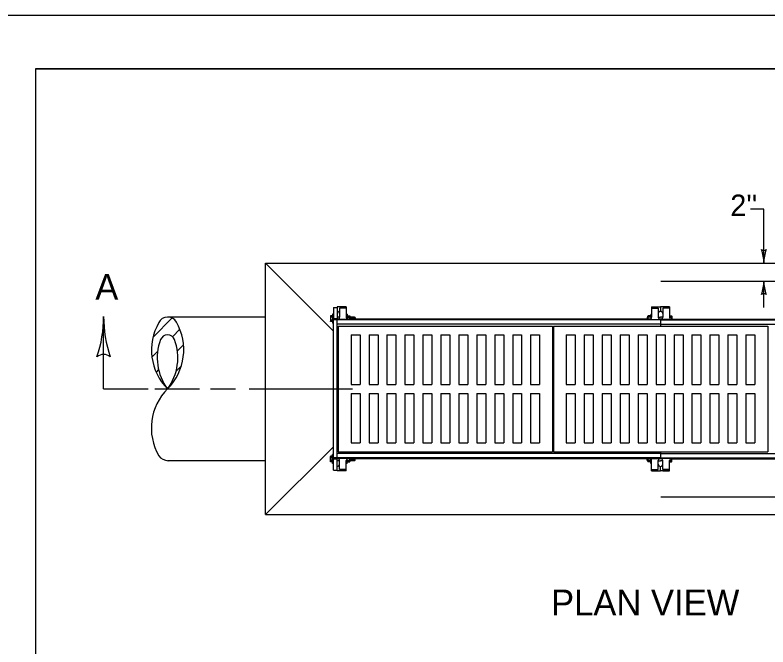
# Model space of a CAD drawing. Extents: x 997.6 to 1036.7, y 998.9 to 1022.7.
# Drawn here: x 1006.81 to 1013.8, y 1016.14 to 1022 of the extents above; entities that cross this region are included whole.
import ezdxf

# ---------------------------------------------------------------- set-up
doc = ezdxf.new("R2010")
doc.units = 0
for name, color, linetype in [('Level 1', 7, 'Continuous'), ('Level 10', 7, 'Continuous'), ('Level 11', 7, 'Continuous'), ('Level 14', 7, 'Continuous')]:
    doc.layers.add(name, color=color, linetype=linetype)

msp = doc.modelspace()

# ---------------------------------------------------------------- linework, layer by layer
at = {"layer": 'Level 1'}
for p, q in [((1013.7602, 1020.1987), (1013.6352, 1020.1987)), ((1013.7602, 1019.6987), (1013.7602, 1020.1987)), ((1009.1345, 1017.3653), (1009.1345, 1019.6987)), ((1009.1345, 1019.6987), (1016.4678, 1019.6987)), ((1009.7647, 1019.0684), (1009.1345, 1019.6987)), ((1012.8025, 1019.532), (1014.7178, 1019.532)), ((1013.7602, 1019.2857), (1013.7602, 1019.532)), ((1009.7647, 1019.2871), (1009.7647, 1019.1728)), ((1009.7647, 1019.2871), (1009.8012, 1019.2871)), ((1009.8845, 1019.2925), (1009.8012, 1019.2925)), ((1009.8012, 1019.2925), (1009.8012, 1019.1728)), ((1009.822, 1019.2808), (1009.822, 1019.1974)), ((1009.8845, 1019.2808), (1009.822, 1019.2808)), ((1009.8845, 1019.2925), (1009.8845, 1019.1974)), ((1012.7178, 1019.2925), (1012.8012, 1019.2925)), ((1012.7178, 1019.2925), (1012.7178, 1019.1974)), ((1012.7178, 1019.2808), (1012.7803, 1019.2808)), ((1012.7803, 1019.2808), (1012.7803, 1019.1974)), ((1012.8012, 1019.2925), (1012.8012, 1019.2508)), ((1012.8845, 1019.2925), (1012.8012, 1019.2925)), ((1012.822, 1019.2808), (1012.822, 1019.1974)), ((1012.8845, 1019.2808), (1012.822, 1019.2808)), ((1012.8223, 1019.2925), (1012.8845, 1019.2925)), ((1012.8845, 1019.2925), (1012.8845, 1019.1974)), ((1009.739, 1019.2102), (1009.737, 1019.2067)), ((1009.737, 1019.2067), (1009.737, 1019.1594)), ((1009.7578, 1019.2102), (1009.739, 1019.2102)), ((1009.7647, 1019.2248), (1009.7578, 1019.2248)), ((1009.7578, 1019.2248), (1009.7578, 1019.1414)), ((1009.8913, 1019.2248), (1009.8845, 1019.2248)), ((1009.8913, 1019.2248), (1009.8913, 1019.1819)), ((1009.8913, 1019.2102), (1009.9168, 1019.2102)), ((1009.9168, 1019.2102), (1009.9187, 1019.2068)), ((1009.9187, 1019.1803), (1009.9187, 1019.2068)), ((1012.6855, 1019.2102), (1012.6835, 1019.2068)), ((1012.6835, 1019.1803), (1012.6835, 1019.2068)), ((1012.7108, 1019.2102), (1012.6855, 1019.2102)), ((1012.7108, 1019.2248), (1012.7178, 1019.2248)), ((1012.7108, 1019.2248), (1012.7108, 1019.1819)), ((1012.8845, 1019.2102), (1012.9033, 1019.2102)), ((1012.9033, 1019.2102), (1012.9053, 1019.2067)), ((1012.9053, 1019.2067), (1012.9053, 1019.1803)), ((1007.6323, 1018.532), (1007.6323, 1019.2035)), ((1008.2678, 1019.1896), (1008.0912, 1019.0128)), ((1009.1345, 1019.1987), (1008.2257, 1019.1987)), ((1009.7388, 1019.156), (1009.737, 1019.1594)), ((1009.7578, 1019.156), (1009.7388, 1019.156)), ((1009.7578, 1019.1966), (1009.739, 1019.1966)), ((1009.7578, 1019.1695), (1009.739, 1019.1695)), ((1009.7647, 1019.1414), (1009.7578, 1019.1414)), ((1009.8012, 1019.1831), (1009.7647, 1019.1831)), ((1012.8012, 1019.1728), (1009.7647, 1019.1728)), ((1009.7647, 1017.8913), (1009.7647, 1019.1727)), ((1009.822, 1019.1987), (1009.8012, 1019.1987)), ((1009.813, 1019.1803), (1009.8012, 1019.1803)), ((1009.8012, 1019.1766), (1009.8012, 1019.1766)), ((1009.9053, 1019.1766), (1009.8012, 1019.1766)), ((1009.8012, 1017.8913), (1009.8012, 1019.1728)), ((1009.8913, 1019.1967), (1009.9167, 1019.1967)), ((1012.7088, 1019.1803), (1009.8935, 1019.1803)), ((1009.9622, 1019.1987), (1009.9187, 1019.1987)), ((1009.9193, 1019.1987), (1009.9193, 1019.1803)), ((1009.922, 1019.1948), (1009.922, 1019.1803)), ((1009.9247, 1019.1987), (1009.9247, 1019.1803)), ((1009.9272, 1019.1948), (1009.9272, 1019.1803)), ((1009.93, 1019.1987), (1009.93, 1019.1803)), ((1009.9325, 1019.1948), (1009.9325, 1019.1803)), ((1009.9352, 1019.1987), (1009.9352, 1019.1803)), ((1009.9378, 1019.1948), (1009.9378, 1019.1803)), ((1009.9405, 1019.1987), (1009.9405, 1019.1803)), ((1009.9432, 1019.1948), (1009.9432, 1019.1803)), ((1009.9458, 1019.1987), (1009.9458, 1019.1803)), ((1009.9485, 1019.1948), (1009.9485, 1019.1803)), ((1009.9512, 1019.1987), (1009.9512, 1019.1803)), ((1009.9537, 1019.1948), (1009.9537, 1019.1803)), ((1009.9565, 1019.1987), (1009.9565, 1019.1803)), ((1009.959, 1019.1948), (1009.959, 1019.1803)), ((1009.9608, 1019.1987), (1009.9608, 1019.1803)), ((1009.9662, 1019.1948), (1009.9622, 1019.1987)), ((1009.9662, 1019.1948), (1009.9662, 1019.1803)), ((1012.6763, 1019.1948), (1012.6803, 1019.1987)), ((1012.6763, 1019.1948), (1012.6763, 1019.1803)), ((1012.6803, 1019.1987), (1012.6835, 1019.1987)), ((1012.6803, 1019.1987), (1012.6803, 1019.1803)), ((1012.6828, 1019.1987), (1012.6828, 1019.1803)), ((1012.7108, 1019.1967), (1012.6855, 1019.1967)), ((1012.697, 1019.1766), (1012.8012, 1019.1766)), ((1012.7803, 1019.1987), (1012.8012, 1019.1987)), ((1012.813, 1019.1803), (1012.7893, 1019.1803)), ((1012.822, 1019.1987), (1012.8012, 1019.1987)), ((1012.8012, 1019.1803), (1012.8012, 1019.1153)), ((1012.8012, 1019.1766), (1012.8012, 1019.1766)), ((1012.8012, 1019.1766), (1012.8012, 1019.1766)), ((1012.9053, 1019.1766), (1012.8012, 1019.1766)), ((1012.8012, 1019.1728), (1015.8375, 1019.1728)), ((1012.8845, 1019.1966), (1012.9033, 1019.1966)), ((1012.8935, 1019.1803), (1015.7088, 1019.1803)), ((1008.34, 1019.0848), (1008.2708, 1019.0157)), ((1012.8012, 1019.1309), (1009.8012, 1019.1309)), ((1009.8092, 1019.1153), (1011.7987, 1019.1153)), ((1009.8092, 1019.1153), (1009.8092, 1017.9487)), ((1011.7987, 1019.1153), (1011.7987, 1017.9487)), ((1011.8065, 1019.1153), (1013.7962, 1019.1153)), ((1011.8065, 1019.1153), (1011.8065, 1017.9487)), ((1012.8012, 1019.1309), (1015.8012, 1019.1309)), ((1013.7962, 1019.1153), (1013.7962, 1017.9487)), ((1009.929, 1019.032), (1010.0123, 1019.032)), ((1009.929, 1019.032), (1009.929, 1018.5737)), ((1010.0123, 1019.032), (1010.0123, 1018.5737)), ((1010.0957, 1019.032), (1010.179, 1019.032)), ((1010.0957, 1019.032), (1010.0957, 1018.5737)), ((1010.179, 1019.032), (1010.179, 1018.5737)), ((1010.2623, 1019.032), (1010.3457, 1019.032)), ((1010.2623, 1019.032), (1010.2623, 1018.5737)), ((1010.3457, 1019.032), (1010.3457, 1018.5737)), ((1010.429, 1019.032), (1010.5123, 1019.032)), ((1010.429, 1019.032), (1010.429, 1018.5737)), ((1010.5123, 1019.032), (1010.5123, 1018.5737)), ((1010.5957, 1019.032), (1010.679, 1019.032)), ((1010.5957, 1019.032), (1010.5957, 1018.5737)), ((1010.679, 1019.032), (1010.679, 1018.5737)), ((1010.7623, 1019.032), (1010.8457, 1019.032)), ((1010.7623, 1019.032), (1010.7623, 1018.5737)), ((1010.8457, 1019.032), (1010.8457, 1018.5737)), ((1010.929, 1019.032), (1011.0123, 1019.032)), ((1010.929, 1019.032), (1010.929, 1018.5737)), ((1011.0123, 1019.032), (1011.0123, 1018.5737)), ((1011.0957, 1019.032), (1011.179, 1019.032)), ((1011.0957, 1019.032), (1011.0957, 1018.5737)), ((1011.179, 1019.032), (1011.179, 1018.5737)), ((1011.2623, 1019.032), (1011.3457, 1019.032)), ((1011.2623, 1019.032), (1011.2623, 1018.5737)), ((1011.3457, 1019.032), (1011.3457, 1018.5737)), ((1011.429, 1019.032), (1011.5123, 1019.032)), ((1011.429, 1019.032), (1011.429, 1018.5737)), ((1011.5123, 1019.032), (1011.5123, 1018.5737)), ((1011.5957, 1019.032), (1011.5957, 1018.5737)), ((1011.5957, 1019.032), (1011.679, 1019.032)), ((1011.679, 1019.032), (1011.679, 1018.5737)), ((1011.9263, 1019.032), (1012.0097, 1019.032)), ((1011.9263, 1019.032), (1011.9263, 1018.5737)), ((1012.0097, 1019.032), (1012.0097, 1018.5737)), ((1012.093, 1019.032), (1012.1763, 1019.032)), ((1012.093, 1019.032), (1012.093, 1018.5737)), ((1012.1763, 1019.032), (1012.1763, 1018.5737)), ((1012.2597, 1019.032), (1012.343, 1019.032)), ((1012.2597, 1019.032), (1012.2597, 1018.5737)), ((1012.343, 1019.032), (1012.343, 1018.5737)), ((1012.4263, 1019.032), (1012.5097, 1019.032)), ((1012.4263, 1019.032), (1012.4263, 1018.5737)), ((1012.5097, 1019.032), (1012.5097, 1018.5737)), ((1012.593, 1019.032), (1012.6763, 1019.032)), ((1012.593, 1019.032), (1012.593, 1018.5737)), ((1012.6763, 1019.032), (1012.6763, 1018.5737)), ((1012.7597, 1019.032), (1012.843, 1019.032)), ((1012.7597, 1019.032), (1012.7597, 1018.5737)), ((1012.843, 1019.032), (1012.843, 1018.5737)), ((1012.9263, 1019.032), (1013.0097, 1019.032)), ((1012.9263, 1019.032), (1012.9263, 1018.5737)), ((1013.0097, 1019.032), (1013.0097, 1018.5737)), ((1013.093, 1019.032), (1013.1763, 1019.032)), ((1013.093, 1019.032), (1013.093, 1018.5737)), ((1013.1763, 1019.032), (1013.1763, 1018.5737)), ((1013.2597, 1019.032), (1013.343, 1019.032)), ((1013.2597, 1019.032), (1013.2597, 1018.5737)), ((1013.343, 1019.032), (1013.343, 1018.5737)), ((1013.4263, 1019.032), (1013.5097, 1019.032)), ((1013.4263, 1019.032), (1013.4263, 1018.5737)), ((1013.5097, 1019.032), (1013.5097, 1018.5737)), ((1013.593, 1019.032), (1013.593, 1018.5737)), ((1013.593, 1019.032), (1013.6763, 1019.032)), ((1013.6763, 1019.032), (1013.6763, 1018.5737)), ((1008.374, 1018.942), (1008.3167, 1018.8848)), ((1008.1337, 1018.8786), (1008.0808, 1018.8258)), ((1008.3537, 1018.745), (1008.305, 1018.6964)), ((1008.1427, 1018.7108), (1008.1193, 1018.6874)), ((1008.1922, 1018.5835), (1008.1857, 1018.577)), ((1007.6323, 1018.532), (1008.0448, 1018.532)), ((1008.1092, 1018.532), (1008.5237, 1018.532)), ((1008.625, 1018.532), (1008.8553, 1018.532)), ((1008.9842, 1018.532), (1009.9422, 1018.532)), ((1009.929, 1018.5737), (1010.0123, 1018.5737)), ((1010.0957, 1018.5737), (1010.179, 1018.5737)), ((1010.2623, 1018.5737), (1010.3457, 1018.5737)), ((1010.429, 1018.5737), (1010.5123, 1018.5737)), ((1010.5957, 1018.5737), (1010.679, 1018.5737)), ((1010.7623, 1018.5737), (1010.8457, 1018.5737)), ((1010.929, 1018.5737), (1011.0123, 1018.5737)), ((1011.0957, 1018.5737), (1011.179, 1018.5737)), ((1011.2623, 1018.5737), (1011.3457, 1018.5737)), ((1011.429, 1018.5737), (1011.5123, 1018.5737)), ((1011.5957, 1018.5737), (1011.679, 1018.5737)), ((1011.9263, 1018.5737), (1012.0097, 1018.5737)), ((1012.093, 1018.5737), (1012.1763, 1018.5737)), ((1012.2597, 1018.5737), (1012.343, 1018.5737)), ((1012.4263, 1018.5737), (1012.5097, 1018.5737)), ((1012.593, 1018.5737), (1012.6763, 1018.5737)), ((1012.7597, 1018.5737), (1012.843, 1018.5737)), ((1012.9263, 1018.5737), (1013.0097, 1018.5737)), ((1013.093, 1018.5737), (1013.1763, 1018.5737)), ((1013.2597, 1018.5737), (1013.343, 1018.5737)), ((1013.4263, 1018.5737), (1013.5097, 1018.5737)), ((1013.593, 1018.5737), (1013.6763, 1018.5737)), ((1009.929, 1018.4903), (1010.0123, 1018.4903)), ((1009.929, 1018.4903), (1009.929, 1018.032)), ((1010.0123, 1018.4903), (1010.0123, 1018.032)), ((1010.0957, 1018.4903), (1010.179, 1018.4903)), ((1010.0957, 1018.4903), (1010.0957, 1018.032)), ((1010.179, 1018.4903), (1010.179, 1018.032)), ((1010.2623, 1018.4903), (1010.3457, 1018.4903)), ((1010.2623, 1018.4903), (1010.2623, 1018.032)), ((1010.3457, 1018.4903), (1010.3457, 1018.032)), ((1010.429, 1018.4903), (1010.5123, 1018.4903)), ((1010.429, 1018.4903), (1010.429, 1018.032)), ((1010.5123, 1018.4903), (1010.5123, 1018.032)), ((1010.5957, 1018.4903), (1010.679, 1018.4903)), ((1010.5957, 1018.4903), (1010.5957, 1018.032)), ((1010.679, 1018.4903), (1010.679, 1018.032)), ((1010.7623, 1018.4903), (1010.8457, 1018.4903)), ((1010.7623, 1018.4903), (1010.7623, 1018.032)), ((1010.8457, 1018.4903), (1010.8457, 1018.032)), ((1010.929, 1018.4903), (1011.0123, 1018.4903)), ((1010.929, 1018.4903), (1010.929, 1018.032)), ((1011.0123, 1018.4903), (1011.0123, 1018.032)), ((1011.0957, 1018.4903), (1011.179, 1018.4903)), ((1011.0957, 1018.4903), (1011.0957, 1018.032)), ((1011.179, 1018.4903), (1011.179, 1018.032)), ((1011.2623, 1018.4903), (1011.3457, 1018.4903)), ((1011.2623, 1018.4903), (1011.2623, 1018.032)), ((1011.3457, 1018.4903), (1011.3457, 1018.032)), ((1011.429, 1018.4903), (1011.5123, 1018.4903)), ((1011.429, 1018.4903), (1011.429, 1018.032)), ((1011.5123, 1018.4903), (1011.5123, 1018.032)), ((1011.5957, 1018.4903), (1011.679, 1018.4903)), ((1011.5957, 1018.4903), (1011.5957, 1018.032)), ((1011.679, 1018.4903), (1011.679, 1018.032)), ((1011.9263, 1018.4903), (1012.0097, 1018.4903)), ((1011.9263, 1018.4903), (1011.9263, 1018.032)), ((1012.0097, 1018.4903), (1012.0097, 1018.032)), ((1012.093, 1018.4903), (1012.1763, 1018.4903)), ((1012.093, 1018.4903), (1012.093, 1018.032)), ((1012.1763, 1018.4903), (1012.1763, 1018.032)), ((1012.2597, 1018.4903), (1012.343, 1018.4903)), ((1012.2597, 1018.4903), (1012.2597, 1018.032)), ((1012.343, 1018.4903), (1012.343, 1018.032)), ((1012.4263, 1018.4903), (1012.5097, 1018.4903)), ((1012.4263, 1018.4903), (1012.4263, 1018.032)), ((1012.5097, 1018.4903), (1012.5097, 1018.032)), ((1012.593, 1018.4903), (1012.6763, 1018.4903)), ((1012.593, 1018.4903), (1012.593, 1018.032)), ((1012.6763, 1018.4903), (1012.6763, 1018.032)), ((1012.7597, 1018.4903), (1012.843, 1018.4903)), ((1012.7597, 1018.4903), (1012.7597, 1018.032)), ((1012.843, 1018.4903), (1012.843, 1018.032)), ((1012.9263, 1018.4903), (1013.0097, 1018.4903)), ((1012.9263, 1018.4903), (1012.9263, 1018.032)), ((1013.0097, 1018.4903), (1013.0097, 1018.032)), ((1013.093, 1018.4903), (1013.1763, 1018.4903)), ((1013.093, 1018.4903), (1013.093, 1018.032)), ((1013.1763, 1018.4903), (1013.1763, 1018.032)), ((1013.2597, 1018.4903), (1013.343, 1018.4903)), ((1013.2597, 1018.4903), (1013.2597, 1018.032)), ((1013.343, 1018.4903), (1013.343, 1018.032)), ((1013.4263, 1018.4903), (1013.5097, 1018.4903)), ((1013.4263, 1018.4903), (1013.4263, 1018.032)), ((1013.5097, 1018.4903), (1013.5097, 1018.032)), ((1013.593, 1018.4903), (1013.6763, 1018.4903)), ((1013.593, 1018.4903), (1013.593, 1018.032)), ((1013.6763, 1018.4903), (1013.6763, 1018.032)), ((1009.929, 1018.032), (1010.0123, 1018.032)), ((1010.0957, 1018.032), (1010.179, 1018.032)), ((1010.2623, 1018.032), (1010.3457, 1018.032)), ((1010.429, 1018.032), (1010.5123, 1018.032)), ((1010.5957, 1018.032), (1010.679, 1018.032)), ((1010.7623, 1018.032), (1010.8457, 1018.032)), ((1010.929, 1018.032), (1011.0123, 1018.032)), ((1011.0957, 1018.032), (1011.179, 1018.032)), ((1011.2623, 1018.032), (1011.3457, 1018.032)), ((1011.429, 1018.032), (1011.5123, 1018.032)), ((1011.5957, 1018.032), (1011.679, 1018.032)), ((1011.9263, 1018.032), (1012.0097, 1018.032)), ((1012.093, 1018.032), (1012.1763, 1018.032)), ((1012.2597, 1018.032), (1012.343, 1018.032)), ((1012.4263, 1018.032), (1012.5097, 1018.032)), ((1012.593, 1018.032), (1012.6763, 1018.032)), ((1012.7597, 1018.032), (1012.843, 1018.032)), ((1012.9263, 1018.032), (1013.0097, 1018.032)), ((1013.093, 1018.032), (1013.1763, 1018.032)), ((1013.2597, 1018.032), (1013.343, 1018.032)), ((1013.4263, 1018.032), (1013.5097, 1018.032)), ((1013.593, 1018.032), (1013.6763, 1018.032)), ((1009.7647, 1017.9956), (1009.1345, 1017.3653)), ((1009.8092, 1017.9487), (1011.7987, 1017.9487)), ((1011.8065, 1017.9487), (1013.7962, 1017.9487)), ((1012.8012, 1017.9487), (1012.8012, 1017.8838)), ((1009.7388, 1017.908), (1009.737, 1017.9046)), ((1009.737, 1017.8573), (1009.737, 1017.9046)), ((1009.7578, 1017.908), (1009.7388, 1017.908)), ((1009.7578, 1017.8945), (1009.739, 1017.8945)), ((1009.7647, 1017.9226), (1009.7578, 1017.9226)), ((1009.7578, 1017.8393), (1009.7578, 1017.9226)), ((1012.8012, 1017.8913), (1009.7647, 1017.8913)), ((1009.7647, 1017.7769), (1009.7647, 1017.8913)), ((1009.8012, 1017.8809), (1009.7647, 1017.8809)), ((1012.8012, 1017.9331), (1009.8012, 1017.9331)), ((1009.8012, 1017.7715), (1009.8012, 1017.8913)), ((1009.8012, 1017.8874), (1009.8012, 1017.8874)), ((1009.9053, 1017.8874), (1009.8012, 1017.8874)), ((1009.813, 1017.8838), (1009.8012, 1017.8838)), ((1009.8913, 1017.8393), (1009.8913, 1017.8821)), ((1012.7088, 1017.8838), (1009.8935, 1017.8838)), ((1009.9187, 1017.8838), (1009.9187, 1017.8573)), ((1009.9193, 1017.8653), (1009.9193, 1017.8838)), ((1009.922, 1017.8693), (1009.922, 1017.8838)), ((1009.9247, 1017.8653), (1009.9247, 1017.8838)), ((1009.9272, 1017.8693), (1009.9272, 1017.8838)), ((1009.93, 1017.8653), (1009.93, 1017.8838)), ((1009.9325, 1017.8693), (1009.9325, 1017.8838)), ((1009.9352, 1017.8653), (1009.9352, 1017.8838)), ((1009.9378, 1017.8693), (1009.9378, 1017.8838)), ((1009.9405, 1017.8653), (1009.9405, 1017.8838)), ((1009.9432, 1017.8693), (1009.9432, 1017.8838)), ((1009.9458, 1017.8653), (1009.9458, 1017.8838)), ((1009.9485, 1017.8693), (1009.9485, 1017.8838)), ((1009.9512, 1017.8653), (1009.9512, 1017.8838)), ((1009.9537, 1017.8693), (1009.9537, 1017.8838)), ((1009.9565, 1017.8653), (1009.9565, 1017.8838)), ((1009.959, 1017.8693), (1009.959, 1017.8838)), ((1009.9608, 1017.8653), (1009.9608, 1017.8838)), ((1009.9662, 1017.8693), (1009.9662, 1017.8838)), ((1012.6763, 1017.8693), (1012.6763, 1017.8838)), ((1012.6803, 1017.8653), (1012.6803, 1017.8838)), ((1012.6828, 1017.8653), (1012.6828, 1017.8838)), ((1012.6835, 1017.8838), (1012.6835, 1017.8573)), ((1012.697, 1017.8874), (1012.8012, 1017.8874)), ((1012.7108, 1017.8393), (1012.7108, 1017.8821)), ((1012.813, 1017.8838), (1012.7893, 1017.8838)), ((1012.8012, 1017.9331), (1015.8012, 1017.9331)), ((1012.8012, 1017.8913), (1015.8375, 1017.8913)), ((1012.8012, 1017.8874), (1012.8012, 1017.8874)), ((1012.8012, 1017.8874), (1012.8012, 1017.8874)), ((1012.9053, 1017.8874), (1012.8012, 1017.8874)), ((1012.8935, 1017.8838), (1015.7088, 1017.8838)), ((1012.9053, 1017.8573), (1012.9053, 1017.8838)), ((1009.1345, 1017.8653), (1008.2257, 1017.8653)), ((1009.739, 1017.8538), (1009.737, 1017.8573)), ((1009.7578, 1017.8674), (1009.739, 1017.8674)), ((1009.7578, 1017.8538), (1009.739, 1017.8538)), ((1009.7647, 1017.8393), (1009.7578, 1017.8393)), ((1009.822, 1017.8653), (1009.8012, 1017.8653)), ((1009.822, 1017.7833), (1009.822, 1017.8666)), ((1009.8845, 1017.7715), (1009.8845, 1017.8666)), ((1009.8913, 1017.8393), (1009.8845, 1017.8393)), ((1009.8913, 1017.8673), (1009.9167, 1017.8673)), ((1009.8913, 1017.8538), (1009.9168, 1017.8538)), ((1009.9168, 1017.8538), (1009.9187, 1017.8573)), ((1009.9622, 1017.8653), (1009.9187, 1017.8653)), ((1009.9662, 1017.8693), (1009.9622, 1017.8653)), ((1012.6763, 1017.8693), (1012.6803, 1017.8653)), ((1012.6803, 1017.8653), (1012.6835, 1017.8653)), ((1012.6855, 1017.8538), (1012.6835, 1017.8573)), ((1012.7108, 1017.8673), (1012.6855, 1017.8673)), ((1012.7108, 1017.8538), (1012.6855, 1017.8538)), ((1012.7108, 1017.8393), (1012.7178, 1017.8393)), ((1012.7178, 1017.7715), (1012.7178, 1017.8666)), ((1012.7803, 1017.7833), (1012.7803, 1017.8666)), ((1012.7803, 1017.8653), (1012.8012, 1017.8653)), ((1012.822, 1017.8653), (1012.8012, 1017.8653)), ((1012.8012, 1017.7715), (1012.8012, 1017.8132)), ((1012.822, 1017.7833), (1012.822, 1017.8666)), ((1012.8845, 1017.8674), (1012.9033, 1017.8674)), ((1012.8845, 1017.7715), (1012.8845, 1017.8666)), ((1012.8845, 1017.8538), (1012.9033, 1017.8538)), ((1012.9033, 1017.8538), (1012.9053, 1017.8573)), ((1009.7647, 1017.7769), (1009.8012, 1017.7769)), ((1009.8845, 1017.7715), (1009.8012, 1017.7715)), ((1009.8845, 1017.7833), (1009.822, 1017.7833)), ((1012.7178, 1017.7833), (1012.7803, 1017.7833)), ((1012.7178, 1017.7715), (1012.8012, 1017.7715)), ((1012.8845, 1017.7715), (1012.8012, 1017.7715)), ((1012.8845, 1017.7833), (1012.822, 1017.7833)), ((1012.8223, 1017.7715), (1012.8845, 1017.7715)), ((1012.8025, 1017.532), (1014.7178, 1017.532)), ((1009.1345, 1017.3653), (1016.4678, 1017.3653))]:
    msp.add_line(p, q, dxfattribs=at)
for centre, radius, start, end in [((1013.7602, 1019.8472), 0.0312, 228.7746, 310.89129), ((1013.3695, 1019.6987), 0.3906, 0, 18.66878), ((1014.1507, 1019.6987), 0.3906, 161.34716, 179.99389), ((1013.3695, 1019.6987), 0.3906, 359.98778, 0), ((1013.3695, 1019.532), 0.3906, 341.34716, 359.99389), ((1014.1507, 1019.532), 0.3906, 179.98778, 180), ((1014.1507, 1019.532), 0.3906, 180, 198.66878), ((1013.7601, 1019.3835), 0.0312, 48.7746, 130.89129), ((1009.7486, 1019.2034), 0.0119, 145.19229, 214.8464), ((1009.8011, 1019.23), 0.0208, 0, 90), ((1009.907, 1019.2034), 0.0119, 325.11268, 34.76098), ((1012.6952, 1019.2034), 0.0119, 145.23902, 214.88732), ((1012.8011, 1019.23), 0.0208, 90, 180), ((1012.8011, 1019.23), 0.0208, 0, 90), ((1012.8936, 1019.2034), 0.0119, 325.1536, 34.80771), ((1006.4604, 1019.2035), 1.1719, 341.34716, 359.99389), ((1008.8042, 1019.2035), 1.1719, 179.98778, 180), ((1008.8042, 1019.2035), 1.1719, 180, 198.66878), ((1008.5855, 1018.8919), 0.509, 150.00514, 225), ((1008.2275, 1019.1073), 0.0916, 29.42942, 154.73891), ((1007.8622, 1018.8954), 0.5139, 315.00657, 29.99974), ((1009.7486, 1019.1628), 0.0119, 145.11268, 214.76098), ((1009.7838, 1019.1831), 0.0469, 163.22355, 196.76758), ((1009.8011, 1019.1974), 0.0208, 270, 0), ((1009.9053, 1019.1974), 0.0208, 180, 270), ((1009.8719, 1019.1831), 0.0469, 356.51041, 16.79424), ((1012.7304, 1019.1831), 0.0469, 163.20576, 183.48959), ((1012.697, 1019.1974), 0.0208, 270, 0), ((1012.8011, 1019.1974), 0.0208, 180, 270), ((1012.8011, 1019.1974), 0.0208, 270, 0), ((1012.9053, 1019.1974), 0.0208, 180, 270), ((1012.8584, 1019.1831), 0.0469, 356.56141, 16.74553), ((1008.2256, 1018.9619), 0.0702, 22.45051, 157.54949), ((1008.6119, 1018.8199), 0.4818, 159.48109, 216.69715), ((1007.8394, 1018.8199), 0.4818, 323.30285, 20.51891), ((1007.6322, 1018.7579), 0.0937, 48.7746, 130.89129), ((1008.589, 1018.1686), 0.5139, 135.00536, 209.99495), ((1008.2343, 1017.9764), 0.1111, 215.62623, 268.02272), ((1009.7486, 1017.9012), 0.0119, 145.23902, 214.88732), ((1009.7838, 1017.8809), 0.0469, 163.23242, 196.77645), ((1009.8011, 1017.8666), 0.0208, 0, 90), ((1009.9053, 1017.8666), 0.0208, 90, 180), ((1009.8719, 1017.8809), 0.0469, 343.20576, 3.48959), ((1012.7304, 1017.8809), 0.0469, 176.51041, 196.79424), ((1012.697, 1017.8666), 0.0208, 0, 90), ((1012.8011, 1017.8666), 0.0208, 90, 180), ((1012.8011, 1017.8666), 0.0208, 0, 90), ((1012.9053, 1017.8666), 0.0208, 90, 180), ((1012.8584, 1017.8809), 0.0469, 343.25447, 3.43859), ((1009.7486, 1017.8606), 0.0119, 145.1536, 214.80771), ((1009.8011, 1017.834), 0.0208, 270, 0), ((1009.907, 1017.8606), 0.0119, 325.23902, 34.88732), ((1012.6952, 1017.8606), 0.0119, 145.11268, 214.76098), ((1012.8011, 1017.834), 0.0208, 180, 270), ((1012.8011, 1017.834), 0.0208, 270, 0), ((1012.8936, 1017.8606), 0.0119, 325.19229, 34.8464)]:
    msp.add_arc(centre, radius, start, end, dxfattribs=at)
at = {"layer": 'Level 10'}
for q in [(1035.5, 1021.5), (1007, 1000.5)]:
    msp.add_line((1007, 1021.5), q, dxfattribs=at)
at = {"layer": 'Level 11'}
msp.add_lwpolyline([(1007, 1000.5), (1035.5, 1000.5), (1035.5, 1021.5), (1007, 1021.5)], close=True, dxfattribs=at)
at = {"layer": 'Level 14'}
msp.add_line((1000, 1022), (1036, 1022), dxfattribs=at)

# ---------------------------------------------------------------- texts
at = {"layer": 'Level 1'}
for s, height, p in [("2''", 0.2, (1013.4483, 1020.1347)), ('A', 0.24, (1007.5552, 1019.3582)), ('PLAN VIEW', 0.24, (1011.7848, 1016.4298))]:
    msp.add_text(s, height=height, dxfattribs=at).set_placement(p)

doc.saveas('drawing.dxf')
